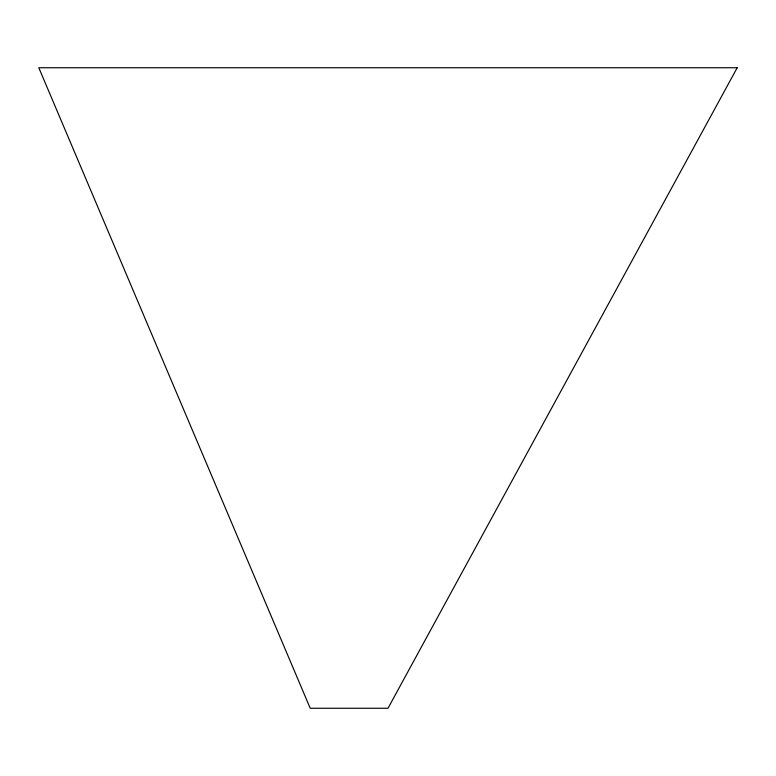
<?xml version="1.0" encoding="UTF-8"?>
<svg xmlns="http://www.w3.org/2000/svg" width="776" height="776" viewBox="0 0 776 776"><rect width="100%" height="100%" fill="white"/><g stroke="black" fill="none" stroke-linecap="round" stroke-linejoin="round"><path stroke-width="1.16" d="M737.2 67.735L388 708.265L310.225 708.265L38.8 67.735L737.2 67.735"/></g></svg>
